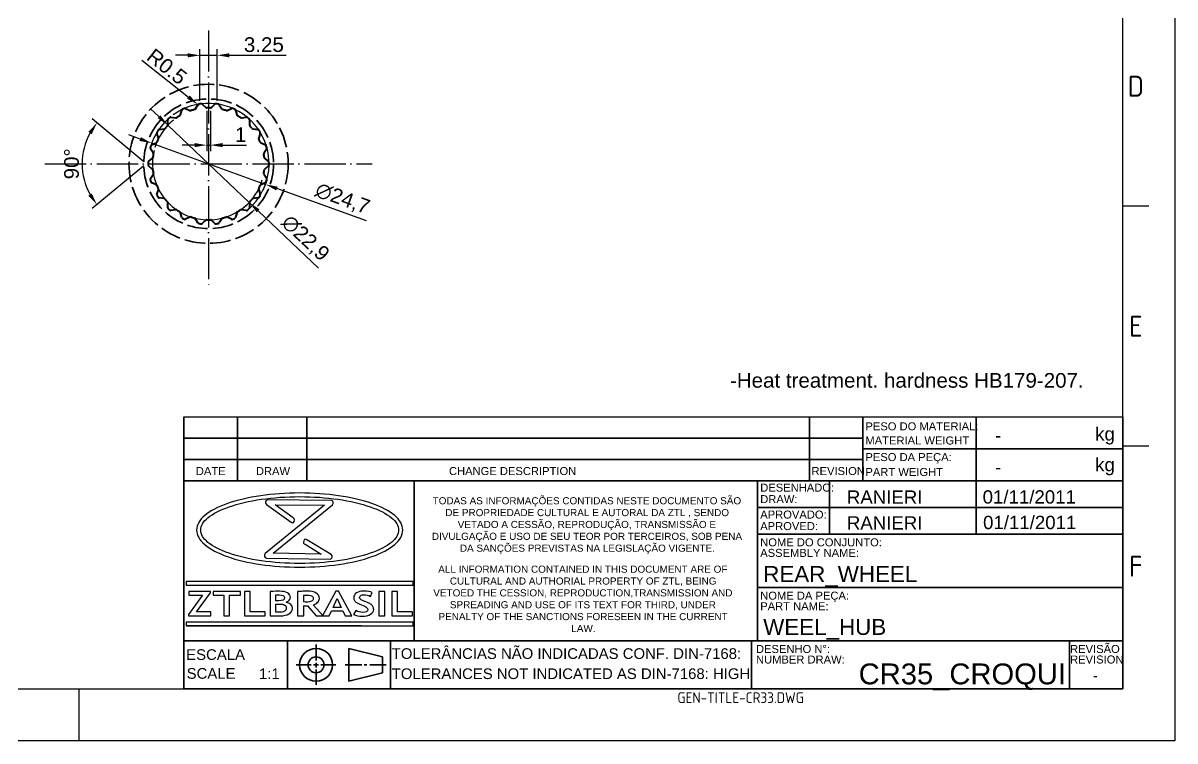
# Model space of a CAD drawing. Header units: millimetres. Extents: x 2429 to 2877, y 1091 to 1407.
# Drawn here: x 2641.4 to 2876.6, y 1091 to 1237.6 of the extents above; entities that cross this region are included whole.
import ezdxf
from ezdxf.enums import TextEntityAlignment as Align

# ---------------------------------------------------------------- set-up
doc = ezdxf.new("R2010")
doc.units = ezdxf.units.MM
for name, pattern in [('ACAD_ISO02W100', [15, 12, -3]), ('ACAD_ISO04W100', [30, 24, -3, 0, -3]), ('ACAD_ISO05W100', [33, 24, -3, 0, -3, 0, -3])]:
    doc.linetypes.add(name, pattern=pattern)
for name, color, linetype, lineweight in [('AM_0', 7, 'Continuous', 40), ('AM_4', 1, 'ACAD_ISO04W100', 25), ('AM_5', 3, 'Continuous', 25), ('AM_8', 40, 'ACAD_ISO02W100', 35), ('AM_BOR', 2, 'ACAD_ISO05W100', 35)]:
    doc.layers.add(name, color=color, linetype=linetype, lineweight=lineweight)
doc.layers.add('Camada 1', color=7, linetype='Continuous')
doc.styles.add('ACISOTS', font='isocp.shx', dxfattribs={"height": 1})
doc.styles.get("Standard").update_dxf_attribs({"font": 'arial.ttf'})
doc.dimstyles.new('ISO-25', dxfattribs={"dimtxt": 3, "dimasz": 2.5, "dimexe": 1.25, "dimexo": 0.625, "dimtad": 1, "dimtxsty": 'Standard', "dimcen": 2.5, "dimadec": 0, "dimazin": 0, "dimtfac": 1, "dimtmove": 0, "dimatfit": 3, "dimfxl": 1, "dimarcsym": 0})

# ---------------------------------------------------------------- blocks, each defined once
blk = doc.blocks.new('A3 ZTL')
for p, q in [((401.17, 9.78), (401.17, 280.82)), ((19.57, 9.78), (401.17, 9.78))]:
    blk.add_line(p, q)
at = {"layer": 'AM_BOR', "color": 135, "linetype": 'Continuous', "lineweight": 25}
for p, q in [((410.96, 290.61), (410.96, 0)), ((410.96, 0), (0, 0))]:
    blk.add_line(p, q, dxfattribs=at)
at = {"layer": 'AM_BOR', "color": 135, "lineweight": 25}
for p, q in [((406.07, 100.29), (401.17, 100.29)), ((406.07, 55.28), (401.17, 55.28)), ((205.48, 9.78), (205.48, 0))]:
    blk.add_line(p, q, dxfattribs=at)
at = {"layer": 'AM_BOR', "color": 135, "lineweight": 25, "style": 'ACISOTS'}
for s, p in [('D', (403.62, 122.8)), ('E', (403.62, 77.79)), ('F', (403.62, 32.78))]:
    blk.add_text(s, height=3.91, dxfattribs=at).set_placement(p, align=Align.MIDDLE)
blk = doc.blocks.new('*D93')
at = {"layer": 'AM_5', "color": 0, "lineweight": -2}
for p, q in [((2665.66, 1230.02), (2675.16, 1222.51)), ((2677.36, 1220.78), (2677.12, 1220.97))]:
    blk.add_line(p, q, dxfattribs=at)
at = {"layer": 'AM_5', "color": 0}
blk.add_solid([(2675.42, 1222.84), (2674.9, 1222.19), (2677.12, 1220.97)], dxfattribs=at)
at = {"layer": 'Defpoints', "color": 0}
for p in [(2677.12, 1220.97), (2677.36, 1220.78)]:
    blk.add_point(p, dxfattribs=at)
at = {"layer": 'AM_5', "color": 0, "insert": (2670.77, 1228.73), "char_height": 3, "attachment_point": 5, "rotation": 321.7106}
blk.add_mtext('R0.5', dxfattribs=at)
blk = doc.blocks.new('*D94')
at = {"layer": 'AM_5', "color": 0, "lineweight": -2}
for p, q in [((2678.91, 1219.7), (2678.91, 1211.45)), ((2679.65, 1219.7), (2679.65, 1211.45)), ((2676.41, 1212.7), (2673.91, 1212.7)), ((2678.91, 1212.7), (2679.65, 1212.7)), ((2682.15, 1212.7), (2687, 1212.7))]:
    blk.add_line(p, q, dxfattribs=at)
at = {"layer": 'AM_5', "color": 0}
for points in [[(2676.41, 1213.12), (2676.41, 1212.28), (2678.91, 1212.7)], [(2682.15, 1213.12), (2682.15, 1212.28), (2679.65, 1212.7)]]:
    blk.add_solid(points, dxfattribs=at)
at = {"layer": 'Defpoints', "color": 0}
for p in [(2678.91, 1220.33), (2679.65, 1220.33), (2679.65, 1212.7)]:
    blk.add_point(p, dxfattribs=at)
at = {"layer": 'AM_5', "color": 0, "insert": (2685.83, 1214.83), "char_height": 3, "attachment_point": 5}
blk.add_mtext('1', dxfattribs=at)
blk = doc.blocks.new('*D95')
at = {"layer": 'AM_5', "color": 0, "lineweight": -2}
for p, q in [((2675.02, 1231.04), (2672.52, 1231.04)), ((2677.52, 1221.73), (2677.52, 1232.29)), ((2677.52, 1231.04), (2681.04, 1231.04)), ((2681.04, 1221.73), (2681.04, 1232.29)), ((2683.54, 1231.04), (2695.1, 1231.04))]:
    blk.add_line(p, q, dxfattribs=at)
at = {"layer": 'AM_5', "color": 0}
for points in [[(2675.02, 1231.46), (2675.02, 1230.62), (2677.52, 1231.04)], [(2683.54, 1231.46), (2683.54, 1230.62), (2681.04, 1231.04)]]:
    blk.add_solid(points, dxfattribs=at)
at = {"layer": 'Defpoints', "color": 0}
for p in [(2681.04, 1231.04), (2677.52, 1221.11), (2681.04, 1221.11)]:
    blk.add_point(p, dxfattribs=at)
at = {"layer": 'AM_5', "color": 0, "insert": (2690.57, 1233.2), "char_height": 3, "attachment_point": 5}
blk.add_mtext('3.25', dxfattribs=at)
blk = doc.blocks.new('*D96')
at = {"layer": 'AM_5', "color": 0, "lineweight": -2}
for p, q in [((2666.03, 1209.28), (2655.53, 1218.04)), ((2666.03, 1208.48), (2655.53, 1199.73))]:
    blk.add_line(p, q, dxfattribs=at)
blk.add_arc((2666.51, 1208.88), 13.05, 151.1632, 208.8368, dxfattribs=at)
at = {"layer": 'AM_5', "color": 0}
for points in [[(2654.74, 1215.41), (2655.43, 1214.94), (2656.49, 1217.24)], [(2655.43, 1202.83), (2654.74, 1202.36), (2656.49, 1200.53)]]:
    blk.add_solid(points, dxfattribs=at)
at = {"layer": 'Defpoints', "color": 0}
for p in [(2653.82, 1211.88), (2667.04, 1209.32), (2667.79, 1209.95), (2667.04, 1208.45), (2667.79, 1207.82)]:
    blk.add_point(p, dxfattribs=at)
at = {"layer": 'AM_5', "color": 0, "insert": (2651.31, 1208.88), "char_height": 3, "attachment_point": 5, "rotation": 90}
blk.add_mtext('90%%d', dxfattribs=at)
blk = doc.blocks.new('*D97')
at = {"layer": 'AM_5', "color": 0, "lineweight": -2}
for p, q in [((2665.32, 1213.94), (2662.97, 1214.79)), ((2667.67, 1213.09), (2690.89, 1204.68)), ((2711.53, 1197.2), (2693.24, 1203.83))]:
    blk.add_line(p, q, dxfattribs=at)
blk.add_arc((2679.28, 1208.88), 12.35, 334.2912, 125.9364, dxfattribs=at)
at = {"layer": 'AM_5', "color": 0}
for points in [[(2665.46, 1214.33), (2665.18, 1213.55), (2667.67, 1213.09)], [(2693.38, 1204.22), (2693.1, 1203.43), (2690.89, 1204.68)]]:
    blk.add_solid(points, dxfattribs=at)
at = {"layer": 'Defpoints', "color": 0}
for p in [(2667.67, 1213.09), (2690.89, 1204.68)]:
    blk.add_point(p, dxfattribs=at)
at = {"layer": 'AM_5', "color": 0, "insert": (2706.59, 1201.63), "char_height": 3, "attachment_point": 5, "rotation": 340.0904}
blk.add_mtext('∅24,7', dxfattribs=at)
blk = doc.blocks.new('*D98')
at = {"layer": 'AM_5', "color": 0, "lineweight": -2}
for p, q in [((2669.17, 1218.49), (2667.35, 1220.21)), ((2670.98, 1216.77), (2687.58, 1201)), ((2701.72, 1187.56), (2689.39, 1199.27))]:
    blk.add_line(p, q, dxfattribs=at)
blk.add_arc((2679.28, 1208.88), 11.45, 166.308, 322.7191, dxfattribs=at)
at = {"layer": 'AM_5', "color": 0}
for points in [[(2669.45, 1218.79), (2668.88, 1218.19), (2670.98, 1216.77)], [(2689.68, 1199.58), (2689.11, 1198.97), (2687.58, 1201)]]:
    blk.add_solid(points, dxfattribs=at)
at = {"layer": 'Defpoints', "color": 0}
for p in [(2670.98, 1216.77), (2687.58, 1201)]:
    blk.add_point(p, dxfattribs=at)
at = {"layer": 'AM_5', "color": 0, "insert": (2698.96, 1193.6), "char_height": 3, "attachment_point": 5, "rotation": 316.4641}
blk.add_mtext('∅22,9', dxfattribs=at)

msp = doc.modelspace()

# ---------------------------------------------------------------- linework, layer by layer
at = {"linetype": 'Continuous'}
msp.add_line((2674.261, 1157.192), (2865.925, 1157.192), dxfattribs=at)
at = {"layer": 'AM_0'}
for p, q in [((2676.589, 1220.101), (2677.105, 1220.937)), ((2677.971, 1221.062), (2678.701, 1220.405)), ((2679.859, 1220.405), (2680.589, 1221.062)), ((2681.455, 1220.937), (2681.97, 1220.101)), ((2671.595, 1218.421), (2672.564, 1218.263)), ((2673.538, 1218.889), (2673.797, 1219.836)), ((2674.593, 1220.2), (2675.479, 1219.775)), ((2683.081, 1219.775), (2683.967, 1220.2)), ((2684.763, 1219.836), (2685.022, 1218.889)), ((2685.995, 1218.263), (2686.965, 1218.421)), ((2669.219, 1215.869), (2670.194, 1215.991)), ((2670.952, 1216.866), (2670.933, 1217.848)), ((2687.626, 1217.848), (2687.608, 1216.866)), ((2688.366, 1215.991), (2689.341, 1215.869)), ((2669.04, 1214.196), (2668.746, 1215.133)), ((2689.814, 1215.133), (2689.519, 1214.196)), ((2667.959, 1211.096), (2667.412, 1211.912)), ((2667.659, 1212.752), (2668.56, 1213.143)), ((2690, 1213.143), (2690.901, 1212.752)), ((2691.148, 1211.912), (2690.601, 1211.096)), ((2667.039, 1209.321), (2667.794, 1209.95)), ((2690.766, 1209.95), (2691.52, 1209.321)), ((2667.794, 1207.817), (2667.039, 1208.446)), ((2667.412, 1205.855), (2667.959, 1206.671)), ((2690.601, 1206.671), (2691.148, 1205.855)), ((2691.52, 1208.446), (2690.766, 1207.817)), ((2668.56, 1204.624), (2667.659, 1205.015)), ((2690.901, 1205.015), (2690, 1204.624)), ((2668.746, 1202.634), (2669.04, 1203.571)), ((2670.194, 1201.777), (2669.219, 1201.898)), ((2689.341, 1201.898), (2688.366, 1201.777)), ((2689.519, 1203.571), (2689.814, 1202.634)), ((2670.933, 1199.92), (2670.952, 1200.902)), ((2672.564, 1199.505), (2671.595, 1199.347)), ((2686.965, 1199.347), (2685.995, 1199.505)), ((2687.608, 1200.902), (2687.626, 1199.92)), ((2673.797, 1197.931), (2673.538, 1198.879)), ((2675.479, 1197.993), (2674.593, 1197.568)), ((2677.105, 1196.83), (2676.589, 1197.666)), ((2678.701, 1197.363), (2677.971, 1196.706)), ((2680.589, 1196.706), (2679.859, 1197.363)), ((2681.97, 1197.666), (2681.455, 1196.83)), ((2683.967, 1197.568), (2683.081, 1197.993)), ((2685.022, 1198.879), (2684.763, 1197.931))]:
    msp.add_line(p, q, dxfattribs=at)
for centre, radius, start, end in [((2677.36, 1220.78), 0.3, 99.16666, 148.35085), ((2679.28, 1208.884), 12.35, 97.19697, 99.16666), ((2677.77, 1220.839), 0.3, 48.01279, 97.19697), ((2680.789, 1220.839), 0.3, 82.80303, 131.98721), ((2679.28, 1208.884), 12.35, 80.83334, 82.80303), ((2681.199, 1220.78), 0.3, 31.64915, 80.83334), ((2679.28, 1208.884), 12.35, 129.92425, 131.89394), ((2671.546, 1218.125), 0.3, 80.74006, 129.92425), ((2672.613, 1218.559), 0.3, 260.74006, 304.57138), ((2679.28, 1208.884), 11.45, 120.88316, 124.57138), ((2673.249, 1218.968), 0.3, 300.88316, 344.71449), ((2674.086, 1219.757), 0.3, 115.5303, 164.71449), ((2679.28, 1208.884), 12.35, 113.56061, 115.5303), ((2674.463, 1219.929), 0.3, 64.37642, 113.56061), ((2675.608, 1220.045), 0.3, 244.37642, 288.20775), ((2679.28, 1208.884), 11.45, 104.51953, 108.20775), ((2676.334, 1220.258), 0.3, 284.51953, 328.35085), ((2678.902, 1220.628), 0.3, 228.01279, 271.84411), ((2679.28, 1208.884), 11.45, 88.15589, 91.84411), ((2679.658, 1220.628), 0.3, 268.15589, 311.98721), ((2682.226, 1220.258), 0.3, 211.64915, 255.48047), ((2679.28, 1208.884), 11.45, 71.79225, 75.48047), ((2682.951, 1220.045), 0.3, 251.79225, 295.62358), ((2684.096, 1219.929), 0.3, 66.43939, 115.62358), ((2679.28, 1208.884), 12.35, 64.4697, 66.43939), ((2684.473, 1219.757), 0.3, 15.28551, 64.4697), ((2685.311, 1218.968), 0.3, 195.28551, 239.11684), ((2679.28, 1208.884), 11.45, 55.42862, 59.11684), ((2685.947, 1218.559), 0.3, 235.42862, 279.25994), ((2687.013, 1218.125), 0.3, 50.07575, 99.25994), ((2679.28, 1208.884), 12.35, 48.10606, 50.07575), ((2670.157, 1216.289), 0.3, 277.1037, 320.93502), ((2679.28, 1208.884), 11.45, 137.2468, 140.93502), ((2670.652, 1216.86), 0.3, 317.2468, 1.07812), ((2671.233, 1217.854), 0.3, 131.89394, 181.07812), ((2687.326, 1217.854), 0.3, 358.92188, 48.10606), ((2687.908, 1216.86), 0.3, 178.92188, 222.7532), ((2679.28, 1208.884), 11.45, 39.06498, 42.7532), ((2688.403, 1216.289), 0.3, 219.06498, 262.8963), ((2679.28, 1208.884), 11.45, 153.61044, 157.29865), ((2669.032, 1215.223), 0.3, 148.25757, 197.44176), ((2679.28, 1208.884), 12.35, 146.28788, 148.25757), ((2669.256, 1215.572), 0.3, 97.1037, 146.28788), ((2668.754, 1214.106), 0.3, 333.61044, 17.44176), ((2689.303, 1215.572), 0.3, 33.71212, 82.8963), ((2689.805, 1214.106), 0.3, 162.55824, 206.38956), ((2679.28, 1208.884), 11.45, 22.70135, 26.38956), ((2679.28, 1208.884), 12.35, 31.74243, 33.71212), ((2689.527, 1215.223), 0.3, 342.55824, 31.74243), ((2667.661, 1212.079), 0.3, 164.62121, 213.80539), ((2679.28, 1208.884), 12.35, 162.65152, 164.62121), ((2667.778, 1212.477), 0.3, 113.46733, 162.65152), ((2668.44, 1213.418), 0.3, 293.46733, 337.29865), ((2690.12, 1213.418), 0.3, 202.70135, 246.53267), ((2690.782, 1212.477), 0.3, 17.34848, 66.53267), ((2679.28, 1208.884), 12.35, 15.37879, 17.34848), ((2690.898, 1212.079), 0.3, 326.19461, 15.37879), ((2679.28, 1208.884), 12.35, 179.01516, 180.98484), ((2667.232, 1209.091), 0.3, 129.83097, 179.01516), ((2667.602, 1210.181), 0.3, 309.83097, 353.66229), ((2679.28, 1208.884), 11.45, 169.97407, 173.66229), ((2667.709, 1210.929), 0.3, 349.97407, 33.80539), ((2690.85, 1210.929), 0.3, 146.19461, 190.02593), ((2679.28, 1208.884), 11.45, 6.33771, 10.02593), ((2690.958, 1210.181), 0.3, 186.33771, 230.16903), ((2691.328, 1209.091), 0.3, 0.98484, 50.16903), ((2679.28, 1208.884), 12.35, 359.01516, 0.98484), ((2667.232, 1208.677), 0.3, 180.98484, 230.16903), ((2667.602, 1207.587), 0.3, 6.33771, 50.16903), ((2679.28, 1208.884), 11.45, 186.33771, 190.02593), ((2667.709, 1206.838), 0.3, 326.19461, 10.02593), ((2690.85, 1206.838), 0.3, 169.97407, 213.80539), ((2679.28, 1208.884), 11.45, 349.97407, 353.66229), ((2690.958, 1207.587), 0.3, 129.83097, 173.66229), ((2691.328, 1208.677), 0.3, 309.83097, 359.01516), ((2667.661, 1205.688), 0.3, 146.19461, 195.37879), ((2679.28, 1208.884), 12.35, 195.37879, 197.34848), ((2667.778, 1205.291), 0.3, 197.34848, 246.53267), ((2668.44, 1204.349), 0.3, 22.70135, 66.53267), ((2679.28, 1208.884), 11.45, 202.70135, 206.38956), ((2679.28, 1208.884), 11.45, 333.61044, 337.29865), ((2690.12, 1204.349), 0.3, 113.46733, 157.29865), ((2690.782, 1205.291), 0.3, 293.46733, 342.65152), ((2679.28, 1208.884), 12.35, 342.65152, 344.62121), ((2690.898, 1205.688), 0.3, 344.62121, 33.80539), ((2669.032, 1202.544), 0.3, 162.55824, 211.74243), ((2679.28, 1208.884), 12.35, 211.74243, 213.71212), ((2669.256, 1202.196), 0.3, 213.71212, 262.8963), ((2668.754, 1203.661), 0.3, 342.55824, 26.38956), ((2670.157, 1201.479), 0.3, 39.06498, 82.8963), ((2688.403, 1201.479), 0.3, 97.1037, 140.93502), ((2689.303, 1202.196), 0.3, 277.1037, 326.28788), ((2689.805, 1203.661), 0.3, 153.61044, 197.44176), ((2679.28, 1208.884), 12.35, 326.28788, 328.25757), ((2689.527, 1202.544), 0.3, 328.25757, 17.44176), ((2679.28, 1208.884), 11.45, 219.06498, 222.7532), ((2670.652, 1200.907), 0.3, 358.92188, 42.7532), ((2671.233, 1199.914), 0.3, 178.92188, 228.10606), ((2679.28, 1208.884), 12.35, 228.10606, 230.07575), ((2672.613, 1199.209), 0.3, 55.42862, 99.25994), ((2679.28, 1208.884), 11.45, 235.42862, 239.11684), ((2679.28, 1208.884), 11.45, 300.88316, 304.57138), ((2685.947, 1199.209), 0.3, 80.74006, 124.57138), ((2679.28, 1208.884), 12.35, 309.92425, 311.89394), ((2687.326, 1199.914), 0.3, 311.89394, 1.07812), ((2687.908, 1200.907), 0.3, 137.2468, 181.07812), ((2679.28, 1208.884), 11.45, 317.2468, 320.93502), ((2671.546, 1199.643), 0.3, 230.07575, 279.25994), ((2673.249, 1198.8), 0.3, 15.28551, 59.11684), ((2674.086, 1198.01), 0.3, 195.28551, 244.4697), ((2679.28, 1208.884), 12.35, 244.4697, 246.43939), ((2674.463, 1197.838), 0.3, 246.43939, 295.62358), ((2675.608, 1197.722), 0.3, 71.79225, 115.62358), ((2679.28, 1208.884), 11.45, 251.79225, 255.48047), ((2676.334, 1197.509), 0.3, 31.64915, 75.48047), ((2678.902, 1197.14), 0.3, 88.15589, 131.98721), ((2679.28, 1208.884), 11.45, 268.15589, 271.84411), ((2679.658, 1197.14), 0.3, 48.01279, 91.84411), ((2682.226, 1197.509), 0.3, 104.51953, 148.35085), ((2679.28, 1208.884), 11.45, 284.51953, 288.20775), ((2682.951, 1197.722), 0.3, 64.37642, 108.20775), ((2684.096, 1197.838), 0.3, 244.37642, 293.56061), ((2679.28, 1208.884), 12.35, 293.56061, 295.5303), ((2684.473, 1198.01), 0.3, 295.5303, 344.71449), ((2685.311, 1198.8), 0.3, 120.88316, 164.71449), ((2687.013, 1199.643), 0.3, 260.74006, 309.92425), ((2677.36, 1196.988), 0.3, 211.64915, 260.83334), ((2679.28, 1208.884), 12.35, 260.83334, 262.80303), ((2677.77, 1196.929), 0.3, 262.80303, 311.98721), ((2680.789, 1196.929), 0.3, 228.01279, 277.19697), ((2679.28, 1208.884), 12.35, 277.19697, 279.16666), ((2681.199, 1196.988), 0.3, 279.16666, 328.35085)]:
    msp.add_arc(centre, radius, start, end, dxfattribs=at)
at = {"layer": 'AM_4', "color": 1, "ltscale": 0.35}
msp.add_line((2679.28, 1236.106), (2679.28, 1184.16), dxfattribs=at)
at = {"layer": 'AM_4', "linetype": 'ACAD_ISO04W100', "ltscale": 0.35}
msp.add_line((2645.875, 1208.884), (2712.685, 1208.884), dxfattribs=at)
at = {"layer": 'AM_5'}
msp.add_line((2679.28, 1208.884), (2679.28, 1208.884), dxfattribs=at)
for radius, start, end in [(12.35, 128.83595, 163.18048), (11.45, 128.83595, 163.18048), (11.45, 309.05884, 343.40336), (12.35, 309.05884, 343.40336)]:
    msp.add_arc((2679.28, 1208.884), radius, start, end, dxfattribs=at)
at = {"layer": 'AM_8', "color": 0, "linetype": 'Continuous'}
for p, q in [((2674.261, 1157.192), (2674.261, 1101.653)), ((2685.151, 1157.192), (2685.151, 1144.124)), ((2699.308, 1157.192), (2699.308, 1144.124)), ((2801.944, 1157.192), (2801.944, 1144.124)), ((2812.834, 1144.124), (2812.834, 1157.192)), ((2835.978, 1157.192), (2835.978, 1150.658)), ((2865.925, 1101.653), (2865.925, 1157.192)), ((2812.834, 1152.836), (2674.261, 1152.836)), ((2812.834, 1150.658), (2865.925, 1150.658)), ((2835.978, 1150.658), (2835.978, 1144.124)), ((2674.261, 1148.48), (2812.834, 1148.48)), ((2674.261, 1144.124), (2789.695, 1144.124)), ((2721.248, 1144.124), (2721.248, 1111.454)), ((2789.695, 1144.124), (2865.925, 1144.124)), ((2791.358, 1144.124), (2791.358, 1123.433)), ((2806.03, 1144.124), (2806.03, 1133.234)), ((2835.978, 1144.124), (2835.978, 1133.234)), ((2791.358, 1138.679), (2865.925, 1138.679)), ((2791.358, 1133.234), (2865.925, 1133.234)), ((2791.358, 1123.433), (2791.358, 1111.454)), ((2791.358, 1122.344), (2865.925, 1122.344)), ((2674.738, 1114.515), (2710.413, 1114.515)), ((2789.695, 1111.454), (2674.261, 1111.454)), ((2722.571, 1111.454), (2674.261, 1111.454)), ((2695.425, 1111.454), (2695.425, 1101.653)), ((2701.228, 1110.668), (2701.228, 1107.436)), ((2716.396, 1111.454), (2716.396, 1101.653)), ((2789.695, 1111.454), (2855.035, 1111.454)), ((2790.149, 1101.653), (2790.149, 1111.454)), ((2865.925, 1111.454), (2855.035, 1111.454)), ((2855.035, 1111.454), (2855.035, 1101.653)), ((2714.766, 1108.169), (2707.915, 1109.906)), ((2707.915, 1109.906), (2707.915, 1103.201)), ((2714.766, 1108.169), (2714.766, 1104.938)), ((2697.133, 1106.553), (2700.207, 1106.553)), ((2700.674, 1106.553), (2701.756, 1106.553)), ((2701.228, 1106.987), (2701.228, 1106.022)), ((2701.228, 1105.589), (2701.228, 1102.439)), ((2702.172, 1106.553), (2705.227, 1106.553)), ((2707.168, 1106.553), (2710.537, 1106.553)), ((2711.056, 1106.553), (2711.598, 1106.553)), ((2712.225, 1106.553), (2715.561, 1106.553)), ((2714.766, 1104.938), (2707.915, 1103.201)), ((2674.261, 1101.653), (2865.925, 1101.653))]:
    msp.add_line(p, q, dxfattribs=at)
at = {"layer": 'AM_8', "ltscale": 0.35}
for radius in [16.25, 13.25]:
    msp.add_circle((2679.28, 1208.884), radius, dxfattribs=at)
at = {"layer": 'AM_8', "color": 0, "linetype": 'Continuous'}
for radius in [3.352, 1.616]:
    msp.add_circle((2701.228, 1106.553), radius, dxfattribs=at)
at = {"layer": 'Camada 1'}
for points, knots in [([(2697.884, 1141.648), (2700.693, 1141.648), (2703.378, 1141.451), (2705.831, 1141.095), (2705.831, 1141.095), (2708.38, 1140.725), (2710.679, 1140.182), (2712.607, 1139.509), (2712.607, 1139.509), (2714.587, 1138.819), (2716.184, 1137.985), (2717.276, 1137.052), (2717.276, 1137.052), (2718.339, 1136.143), (2718.926, 1135.138), (2718.926, 1134.076), (2718.926, 1134.076), (2718.926, 1133.014), (2718.339, 1132.009), (2717.276, 1131.1), (2717.276, 1131.1), (2716.184, 1130.167), (2714.587, 1129.333), (2712.607, 1128.642), (2712.607, 1128.642), (2710.679, 1127.969), (2708.38, 1127.426), (2705.831, 1127.056), (2705.831, 1127.056), (2703.378, 1126.7), (2700.693, 1126.503), (2697.884, 1126.503), (2697.884, 1126.503), (2695.074, 1126.503), (2692.389, 1126.7), (2689.936, 1127.056), (2689.936, 1127.056), (2687.387, 1127.426), (2685.088, 1127.969), (2683.16, 1128.642), (2683.16, 1128.642), (2681.181, 1129.333), (2679.583, 1130.167), (2678.491, 1131.1), (2678.491, 1131.1), (2677.428, 1132.009), (2676.841, 1133.014), (2676.841, 1134.076), (2676.841, 1134.076), (2676.841, 1135.138), (2677.428, 1136.143), (2678.491, 1137.052), (2678.491, 1137.052), (2679.583, 1137.985), (2681.181, 1138.819), (2683.16, 1139.509), (2683.16, 1139.509), (2685.088, 1140.182), (2687.387, 1140.725), (2689.937, 1141.095), (2689.937, 1141.095), (2692.389, 1141.451), (2695.074, 1141.648), (2697.884, 1141.648)], [0, 0, 0, 0, 0.0588235, 0.0588235, 0.0588235, 0.0588235, 0.1176471, 0.1176471, 0.1176471, 0.1176471, 0.1764706, 0.1764706, 0.1764706, 0.1764706, 0.2352941, 0.2352941, 0.2352941, 0.2352941, 0.2941176, 0.2941176, 0.2941176, 0.2941176, 0.3529412, 0.3529412, 0.3529412, 0.3529412, 0.4117647, 0.4117647, 0.4117647, 0.4117647, 0.4705882, 0.4705882, 0.4705882, 0.4705882, 0.5294118, 0.5294118, 0.5294118, 0.5294118, 0.5882353, 0.5882353, 0.5882353, 0.5882353, 0.6470588, 0.6470588, 0.6470588, 0.6470588, 0.7058824, 0.7058824, 0.7058824, 0.7058824, 0.7647059, 0.7647059, 0.7647059, 0.7647059, 0.8235294, 0.8235294, 0.8235294, 0.8235294, 0.8823529, 0.8823529, 0.8823529, 0.8823529, 1, 1, 1, 1]), ([(2697.884, 1140.901), (2695.123, 1140.901), (2692.49, 1140.709), (2690.088, 1140.361), (2690.088, 1140.361), (2687.592, 1140), (2685.346, 1139.471), (2683.467, 1138.815), (2683.467, 1138.815), (2681.639, 1138.177), (2680.165, 1137.423), (2679.162, 1136.595), (2679.162, 1136.595), (2678.209, 1135.809), (2677.683, 1134.957), (2677.683, 1134.076), (2677.683, 1134.076), (2677.683, 1133.195), (2678.209, 1132.343), (2679.162, 1131.557), (2679.162, 1131.557), (2680.165, 1130.729), (2681.639, 1129.975), (2683.467, 1129.337), (2683.467, 1129.337), (2685.346, 1128.681), (2687.592, 1128.152), (2690.088, 1127.79), (2690.088, 1127.79), (2692.49, 1127.443), (2695.123, 1127.25), (2697.884, 1127.25), (2697.884, 1127.25), (2700.644, 1127.25), (2703.278, 1127.443), (2705.679, 1127.79), (2705.679, 1127.79), (2708.175, 1128.152), (2710.421, 1128.681), (2712.3, 1129.337), (2712.3, 1129.337), (2714.129, 1129.975), (2715.602, 1130.729), (2716.606, 1131.557), (2716.606, 1131.557), (2717.558, 1132.343), (2718.084, 1133.195), (2718.084, 1134.076), (2718.084, 1134.076), (2718.084, 1134.957), (2717.558, 1135.809), (2716.606, 1136.595), (2716.606, 1136.595), (2715.602, 1137.423), (2714.129, 1138.177), (2712.3, 1138.815), (2712.3, 1138.815), (2710.421, 1139.471), (2708.175, 1140), (2705.679, 1140.361), (2705.679, 1140.361), (2703.277, 1140.709), (2700.644, 1140.901), (2697.884, 1140.901)], [0, 0, 0, 0, 0.0588235, 0.0588235, 0.0588235, 0.0588235, 0.1176471, 0.1176471, 0.1176471, 0.1176471, 0.1764706, 0.1764706, 0.1764706, 0.1764706, 0.2352941, 0.2352941, 0.2352941, 0.2352941, 0.2941176, 0.2941176, 0.2941176, 0.2941176, 0.3529412, 0.3529412, 0.3529412, 0.3529412, 0.4117647, 0.4117647, 0.4117647, 0.4117647, 0.4705882, 0.4705882, 0.4705882, 0.4705882, 0.5294118, 0.5294118, 0.5294118, 0.5294118, 0.5882353, 0.5882353, 0.5882353, 0.5882353, 0.6470588, 0.6470588, 0.6470588, 0.6470588, 0.7058824, 0.7058824, 0.7058824, 0.7058824, 0.7647059, 0.7647059, 0.7647059, 0.7647059, 0.8235294, 0.8235294, 0.8235294, 0.8235294, 0.8823529, 0.8823529, 0.8823529, 0.8823529, 1, 1, 1, 1]), ([(2696.133, 1135.688), (2696.133, 1135.688), (2691.092, 1139.301), (2691.092, 1139.301), (2691.092, 1139.301), (2690.717, 1139.57), (2690.869, 1140.252), (2691.311, 1140.249), (2691.311, 1140.249), (2691.311, 1140.249), (2704.331, 1140.144), (2704.331, 1140.144), (2704.331, 1140.144), (2704.759, 1140.141), (2704.918, 1139.496), (2704.569, 1139.212), (2704.569, 1139.212), (2704.569, 1139.212), (2692.447, 1129.337), (2692.447, 1129.337), (2692.447, 1129.337), (2692.447, 1129.337), (2702.272, 1129.179), (2702.272, 1129.179), (2702.272, 1129.179), (2702.272, 1129.179), (2698.967, 1131.169), (2698.967, 1131.169), (2698.967, 1131.169), (2698.75, 1131.3), (2698.533, 1131.431), (2698.722, 1131.885), (2698.722, 1131.885), (2698.911, 1132.339), (2699.129, 1132.208), (2699.346, 1132.078), (2699.346, 1132.078), (2699.346, 1132.078), (2704.3, 1129.093), (2704.3, 1129.093), (2704.3, 1129.093), (2704.705, 1128.849), (2704.562, 1128.122), (2704.105, 1128.129), (2704.105, 1128.129), (2704.105, 1128.129), (2691.086, 1128.339), (2691.086, 1128.339), (2691.086, 1128.339), (2690.659, 1128.345), (2690.503, 1128.987), (2690.851, 1129.271), (2690.851, 1129.271), (2690.851, 1129.271), (2702.96, 1139.135), (2702.96, 1139.135), (2702.96, 1139.135), (2702.96, 1139.135), (2692.868, 1139.217), (2692.868, 1139.217), (2692.868, 1139.217), (2692.868, 1139.217), (2696.569, 1136.564), (2696.569, 1136.564), (2696.569, 1136.564), (2696.775, 1136.417), (2696.981, 1136.269), (2696.764, 1135.831), (2696.764, 1135.831), (2696.546, 1135.393), (2696.34, 1135.54), (2696.133, 1135.688)], [0, 0, 0, 0, 0.0526316, 0.0526316, 0.0526316, 0.0526316, 0.1052632, 0.1052632, 0.1052632, 0.1052632, 0.1578947, 0.1578947, 0.1578947, 0.1578947, 0.2105263, 0.2105263, 0.2105263, 0.2105263, 0.2631579, 0.2631579, 0.2631579, 0.2631579, 0.3157895, 0.3157895, 0.3157895, 0.3157895, 0.3684211, 0.3684211, 0.3684211, 0.3684211, 0.4210526, 0.4210526, 0.4210526, 0.4210526, 0.4736842, 0.4736842, 0.4736842, 0.4736842, 0.5263158, 0.5263158, 0.5263158, 0.5263158, 0.5789474, 0.5789474, 0.5789474, 0.5789474, 0.6315789, 0.6315789, 0.6315789, 0.6315789, 0.6842105, 0.6842105, 0.6842105, 0.6842105, 0.7368421, 0.7368421, 0.7368421, 0.7368421, 0.7894737, 0.7894737, 0.7894737, 0.7894737, 0.8421053, 0.8421053, 0.8421053, 0.8421053, 0.8947368, 0.8947368, 0.8947368, 0.8947368, 1, 1, 1, 1]), ([(2674.828, 1123.581), (2674.828, 1123.581), (2720.939, 1123.581), (2720.939, 1123.581), (2720.939, 1123.581), (2720.939, 1123.581), (2721.03, 1123.581), (2721.03, 1123.581), (2721.03, 1123.581), (2721.03, 1123.581), (2721.03, 1123.491), (2721.03, 1123.491), (2721.03, 1123.491), (2721.03, 1123.491), (2721.03, 1122.891), (2721.03, 1122.891), (2721.03, 1122.891), (2721.03, 1122.891), (2721.03, 1122.8), (2721.03, 1122.8), (2721.03, 1122.8), (2721.03, 1122.8), (2720.939, 1122.8), (2720.939, 1122.8), (2720.939, 1122.8), (2720.939, 1122.8), (2674.828, 1122.8), (2674.828, 1122.8), (2674.828, 1122.8), (2674.828, 1122.8), (2674.738, 1122.8), (2674.738, 1122.8), (2674.738, 1122.8), (2674.738, 1122.8), (2674.738, 1122.891), (2674.738, 1122.891), (2674.738, 1122.891), (2674.738, 1122.891), (2674.738, 1123.491), (2674.738, 1123.491), (2674.738, 1123.491), (2674.738, 1123.491), (2674.738, 1123.581), (2674.738, 1123.581), (2674.738, 1123.581), (2674.738, 1123.581), (2674.828, 1123.581), (2674.828, 1123.581)], [0, 0, 0, 0, 0.0769231, 0.0769231, 0.0769231, 0.0769231, 0.1538462, 0.1538462, 0.1538462, 0.1538462, 0.2307692, 0.2307692, 0.2307692, 0.2307692, 0.3076923, 0.3076923, 0.3076923, 0.3076923, 0.3846154, 0.3846154, 0.3846154, 0.3846154, 0.4615385, 0.4615385, 0.4615385, 0.4615385, 0.5384615, 0.5384615, 0.5384615, 0.5384615, 0.6153846, 0.6153846, 0.6153846, 0.6153846, 0.6923077, 0.6923077, 0.6923077, 0.6923077, 0.7692308, 0.7692308, 0.7692308, 0.7692308, 0.8461538, 0.8461538, 0.8461538, 0.8461538, 1, 1, 1, 1]), ([(2675.197, 1116.564), (2675.197, 1116.564), (2675.197, 1116.849), (2675.197, 1116.849), (2675.197, 1116.849), (2675.197, 1116.849), (2678.017, 1120.75), (2678.017, 1120.75), (2678.017, 1120.75), (2678.017, 1120.75), (2675.244, 1120.75), (2675.244, 1120.75), (2675.244, 1120.75), (2675.244, 1120.75), (2675.244, 1121.534), (2675.244, 1121.534), (2675.244, 1121.534), (2675.244, 1121.534), (2679.653, 1121.534), (2679.653, 1121.534), (2679.653, 1121.534), (2679.653, 1121.534), (2679.653, 1121.249), (2679.653, 1121.249), (2679.653, 1121.249), (2679.653, 1121.249), (2676.823, 1117.348), (2676.823, 1117.348), (2676.823, 1117.348), (2676.823, 1117.348), (2679.754, 1117.348), (2679.754, 1117.348), (2679.754, 1117.348), (2679.754, 1117.348), (2679.754, 1116.564), (2679.754, 1116.564), (2679.754, 1116.564), (2679.754, 1116.564), (2675.197, 1116.564), (2675.197, 1116.564)], [0, 0, 0, 0, 0.0909091, 0.0909091, 0.0909091, 0.0909091, 0.1818182, 0.1818182, 0.1818182, 0.1818182, 0.2727273, 0.2727273, 0.2727273, 0.2727273, 0.3636364, 0.3636364, 0.3636364, 0.3636364, 0.4545455, 0.4545455, 0.4545455, 0.4545455, 0.5454545, 0.5454545, 0.5454545, 0.5454545, 0.6363636, 0.6363636, 0.6363636, 0.6363636, 0.7272727, 0.7272727, 0.7272727, 0.7272727, 0.8181818, 0.8181818, 0.8181818, 0.8181818, 1, 1, 1, 1]), ([(2683.567, 1120.75), (2683.567, 1120.75), (2683.567, 1116.564), (2683.567, 1116.564), (2683.567, 1116.564), (2683.567, 1116.564), (2682.366, 1116.564), (2682.366, 1116.564), (2682.366, 1116.564), (2682.366, 1116.564), (2682.366, 1120.75), (2682.366, 1120.75), (2682.366, 1120.75), (2682.366, 1120.75), (2680.215, 1120.75), (2680.215, 1120.75), (2680.215, 1120.75), (2680.215, 1120.75), (2680.215, 1121.534), (2680.215, 1121.534), (2680.215, 1121.534), (2680.215, 1121.534), (2685.814, 1121.534), (2685.814, 1121.534), (2685.814, 1121.534), (2685.814, 1121.534), (2685.814, 1120.75), (2685.814, 1120.75), (2685.814, 1120.75), (2685.814, 1120.75), (2683.567, 1120.75), (2683.567, 1120.75)], [0, 0, 0, 0, 0.1111111, 0.1111111, 0.1111111, 0.1111111, 0.2222222, 0.2222222, 0.2222222, 0.2222222, 0.3333333, 0.3333333, 0.3333333, 0.3333333, 0.4444444, 0.4444444, 0.4444444, 0.4444444, 0.5555556, 0.5555556, 0.5555556, 0.5555556, 0.6666667, 0.6666667, 0.6666667, 0.6666667, 0.7777778, 0.7777778, 0.7777778, 0.7777778, 1, 1, 1, 1]), ([(2686.599, 1116.564), (2686.599, 1116.564), (2686.599, 1121.534), (2686.599, 1121.534), (2686.599, 1121.534), (2686.599, 1121.534), (2687.8, 1121.534), (2687.8, 1121.534), (2687.8, 1121.534), (2687.8, 1121.534), (2687.8, 1117.348), (2687.8, 1117.348), (2687.8, 1117.348), (2687.8, 1117.348), (2690.856, 1117.348), (2690.856, 1117.348), (2690.856, 1117.348), (2690.856, 1117.348), (2690.856, 1116.564), (2690.856, 1116.564), (2690.856, 1116.564), (2690.856, 1116.564), (2686.599, 1116.564), (2686.599, 1116.564)], [0, 0, 0, 0, 0.1428571, 0.1428571, 0.1428571, 0.1428571, 0.2857143, 0.2857143, 0.2857143, 0.2857143, 0.4285714, 0.4285714, 0.4285714, 0.4285714, 0.5714286, 0.5714286, 0.5714286, 0.5714286, 0.7142857, 0.7142857, 0.7142857, 0.7142857, 1, 1, 1, 1]), ([(2693.893, 1116.564), (2693.893, 1116.564), (2691.824, 1116.564), (2691.824, 1116.564), (2691.824, 1116.564), (2691.824, 1116.564), (2691.824, 1121.53), (2691.824, 1121.53), (2691.824, 1121.53), (2692.736, 1121.561), (2693.375, 1121.578), (2693.74, 1121.578), (2693.74, 1121.578), (2694.443, 1121.578), (2694.991, 1121.467), (2695.387, 1121.246), (2695.387, 1121.246), (2695.782, 1121.026), (2695.979, 1120.711), (2695.979, 1120.303), (2695.979, 1120.303), (2695.979, 1119.909), (2695.696, 1119.598), (2695.13, 1119.369), (2695.13, 1119.369), (2695.97, 1119.154), (2696.391, 1118.711), (2696.391, 1118.039), (2696.391, 1118.039), (2696.391, 1117.587), (2696.157, 1117.228), (2695.694, 1116.962), (2695.694, 1116.962), (2695.229, 1116.697), (2694.629, 1116.564), (2693.893, 1116.564)], [0, 0, 0, 0, 0.1, 0.1, 0.1, 0.1, 0.2, 0.2, 0.2, 0.2, 0.3, 0.3, 0.3, 0.3, 0.4, 0.4, 0.4, 0.4, 0.5, 0.5, 0.5, 0.5, 0.6, 0.6, 0.6, 0.6, 0.7, 0.7, 0.7, 0.7, 0.8, 0.8, 0.8, 0.8, 1, 1, 1, 1]), ([(2693.025, 1120.825), (2693.025, 1120.825), (2693.025, 1119.634), (2693.025, 1119.634), (2693.025, 1119.634), (2693.209, 1119.625), (2693.403, 1119.621), (2693.606, 1119.621), (2693.606, 1119.621), (2694.388, 1119.621), (2694.779, 1119.836), (2694.779, 1120.268), (2694.779, 1120.268), (2694.779, 1120.65), (2694.424, 1120.841), (2693.713, 1120.841), (2693.713, 1120.841), (2693.526, 1120.841), (2693.296, 1120.835), (2693.025, 1120.825)], [0, 0, 0, 0, 0.1666667, 0.1666667, 0.1666667, 0.1666667, 0.3333333, 0.3333333, 0.3333333, 0.3333333, 0.5, 0.5, 0.5, 0.5, 0.6666667, 0.6666667, 0.6666667, 0.6666667, 1, 1, 1, 1]), ([(2701.264, 1116.564), (2701.264, 1116.564), (2699.46, 1118.616), (2699.46, 1118.616), (2699.46, 1118.616), (2699.279, 1118.618), (2699.025, 1118.626), (2698.697, 1118.64), (2698.697, 1118.64), (2698.697, 1118.64), (2698.697, 1116.564), (2698.697, 1116.564), (2698.697, 1116.564), (2698.697, 1116.564), (2697.451, 1116.564), (2697.451, 1116.564), (2697.451, 1116.564), (2697.451, 1116.564), (2697.451, 1121.534), (2697.451, 1121.534), (2697.451, 1121.534), (2697.519, 1121.534), (2697.779, 1121.542), (2698.233, 1121.559), (2698.233, 1121.559), (2698.685, 1121.576), (2699.049, 1121.585), (2699.326, 1121.585), (2699.326, 1121.585), (2701.044, 1121.585), (2701.903, 1121.096), (2701.903, 1120.119), (2701.903, 1120.119), (2701.903, 1119.825), (2701.783, 1119.557), (2701.546, 1119.315), (2701.546, 1119.315), (2701.31, 1119.073), (2701.011, 1118.903), (2700.651, 1118.803), (2700.651, 1118.803), (2700.651, 1118.803), (2702.649, 1116.564), (2702.649, 1116.564), (2702.649, 1116.564), (2702.649, 1116.564), (2701.264, 1116.564), (2701.264, 1116.564)], [0, 0, 0, 0, 0.0769231, 0.0769231, 0.0769231, 0.0769231, 0.1538462, 0.1538462, 0.1538462, 0.1538462, 0.2307692, 0.2307692, 0.2307692, 0.2307692, 0.3076923, 0.3076923, 0.3076923, 0.3076923, 0.3846154, 0.3846154, 0.3846154, 0.3846154, 0.4615385, 0.4615385, 0.4615385, 0.4615385, 0.5384615, 0.5384615, 0.5384615, 0.5384615, 0.6153846, 0.6153846, 0.6153846, 0.6153846, 0.6923077, 0.6923077, 0.6923077, 0.6923077, 0.7692308, 0.7692308, 0.7692308, 0.7692308, 0.8461538, 0.8461538, 0.8461538, 0.8461538, 1, 1, 1, 1]), ([(2698.697, 1120.767), (2698.697, 1120.767), (2698.697, 1119.387), (2698.697, 1119.387), (2698.697, 1119.387), (2698.92, 1119.373), (2699.09, 1119.366), (2699.206, 1119.366), (2699.206, 1119.366), (2699.708, 1119.366), (2700.075, 1119.418), (2700.306, 1119.522), (2700.306, 1119.522), (2700.54, 1119.626), (2700.656, 1119.828), (2700.656, 1120.129), (2700.656, 1120.129), (2700.656, 1120.373), (2700.532, 1120.545), (2700.281, 1120.641), (2700.281, 1120.641), (2700.032, 1120.738), (2699.64, 1120.787), (2699.104, 1120.787), (2699.104, 1120.787), (2698.975, 1120.787), (2698.839, 1120.781), (2698.697, 1120.767)], [0, 0, 0, 0, 0.125, 0.125, 0.125, 0.125, 0.25, 0.25, 0.25, 0.25, 0.375, 0.375, 0.375, 0.375, 0.5, 0.5, 0.5, 0.5, 0.625, 0.625, 0.625, 0.625, 0.75, 0.75, 0.75, 0.75, 1, 1, 1, 1]), ([(2707.174, 1116.564), (2707.174, 1116.564), (2706.68, 1117.571), (2706.68, 1117.571), (2706.68, 1117.571), (2706.68, 1117.571), (2704.362, 1117.571), (2704.362, 1117.571), (2704.362, 1117.571), (2704.362, 1117.571), (2703.891, 1116.564), (2703.891, 1116.564), (2703.891, 1116.564), (2703.891, 1116.564), (2702.558, 1116.564), (2702.558, 1116.564), (2702.558, 1116.564), (2702.558, 1116.564), (2705.254, 1121.602), (2705.254, 1121.602), (2705.254, 1121.602), (2705.254, 1121.602), (2705.781, 1121.602), (2705.781, 1121.602), (2705.781, 1121.602), (2705.781, 1121.602), (2708.499, 1116.564), (2708.499, 1116.564), (2708.499, 1116.564), (2708.499, 1116.564), (2707.174, 1116.564), (2707.174, 1116.564)], [0, 0, 0, 0, 0.1111111, 0.1111111, 0.1111111, 0.1111111, 0.2222222, 0.2222222, 0.2222222, 0.2222222, 0.3333333, 0.3333333, 0.3333333, 0.3333333, 0.4444444, 0.4444444, 0.4444444, 0.4444444, 0.5555556, 0.5555556, 0.5555556, 0.5555556, 0.6666667, 0.6666667, 0.6666667, 0.6666667, 0.7777778, 0.7777778, 0.7777778, 0.7777778, 1, 1, 1, 1]), ([(2705.517, 1120.082), (2705.517, 1120.082), (2704.704, 1118.246), (2704.704, 1118.246), (2704.704, 1118.246), (2704.704, 1118.246), (2706.329, 1118.246), (2706.329, 1118.246), (2706.329, 1118.246), (2706.329, 1118.246), (2705.517, 1120.082), (2705.517, 1120.082)], [0, 0, 0, 0, 0.25, 0.25, 0.25, 0.25, 0.5, 0.5, 0.5, 0.5, 1, 1, 1, 1]), ([(2708.891, 1116.838), (2708.891, 1116.838), (2709.336, 1117.629), (2709.336, 1117.629), (2709.336, 1117.629), (2709.808, 1117.385), (2710.275, 1117.263), (2710.733, 1117.263), (2710.733, 1117.263), (2711.439, 1117.263), (2711.791, 1117.444), (2711.791, 1117.805), (2711.791, 1117.805), (2711.791, 1117.975), (2711.707, 1118.136), (2711.542, 1118.29), (2711.542, 1118.29), (2711.376, 1118.444), (2711.033, 1118.617), (2710.514, 1118.808), (2710.514, 1118.808), (2709.996, 1118.999), (2709.646, 1119.156), (2709.466, 1119.279), (2709.466, 1119.279), (2709.287, 1119.403), (2709.148, 1119.549), (2709.05, 1119.719), (2709.05, 1119.719), (2708.954, 1119.888), (2708.905, 1120.076), (2708.905, 1120.282), (2708.905, 1120.282), (2708.905, 1120.666), (2709.098, 1120.985), (2709.48, 1121.238), (2709.48, 1121.238), (2709.863, 1121.492), (2710.355, 1121.618), (2710.955, 1121.618), (2710.955, 1121.618), (2711.737, 1121.618), (2712.311, 1121.51), (2712.678, 1121.296), (2712.678, 1121.296), (2712.678, 1121.296), (2712.312, 1120.537), (2712.312, 1120.537), (2712.312, 1120.537), (2711.891, 1120.758), (2711.445, 1120.869), (2710.979, 1120.869), (2710.979, 1120.869), (2710.702, 1120.869), (2710.487, 1120.815), (2710.335, 1120.708), (2710.335, 1120.708), (2710.182, 1120.6), (2710.106, 1120.46), (2710.106, 1120.289), (2710.106, 1120.289), (2710.106, 1120.004), (2710.535, 1119.708), (2711.393, 1119.4), (2711.393, 1119.4), (2711.846, 1119.237), (2712.172, 1119.087), (2712.372, 1118.95), (2712.372, 1118.95), (2712.572, 1118.814), (2712.725, 1118.654), (2712.829, 1118.472), (2712.829, 1118.472), (2712.935, 1118.29), (2712.987, 1118.087), (2712.987, 1117.863), (2712.987, 1117.863), (2712.987, 1117.46), (2712.771, 1117.129), (2712.337, 1116.869), (2712.337, 1116.869), (2711.906, 1116.609), (2711.326, 1116.479), (2710.599, 1116.479), (2710.599, 1116.479), (2709.969, 1116.479), (2709.4, 1116.598), (2708.891, 1116.838)], [0, 0, 0, 0, 0.0434783, 0.0434783, 0.0434783, 0.0434783, 0.0869565, 0.0869565, 0.0869565, 0.0869565, 0.1304348, 0.1304348, 0.1304348, 0.1304348, 0.173913, 0.173913, 0.173913, 0.173913, 0.2173913, 0.2173913, 0.2173913, 0.2173913, 0.2608696, 0.2608696, 0.2608696, 0.2608696, 0.3043478, 0.3043478, 0.3043478, 0.3043478, 0.3478261, 0.3478261, 0.3478261, 0.3478261, 0.3913043, 0.3913043, 0.3913043, 0.3913043, 0.4347826, 0.4347826, 0.4347826, 0.4347826, 0.4782609, 0.4782609, 0.4782609, 0.4782609, 0.5217391, 0.5217391, 0.5217391, 0.5217391, 0.5652174, 0.5652174, 0.5652174, 0.5652174, 0.6086957, 0.6086957, 0.6086957, 0.6086957, 0.6521739, 0.6521739, 0.6521739, 0.6521739, 0.6956522, 0.6956522, 0.6956522, 0.6956522, 0.7391304, 0.7391304, 0.7391304, 0.7391304, 0.7826087, 0.7826087, 0.7826087, 0.7826087, 0.826087, 0.826087, 0.826087, 0.826087, 0.8695652, 0.8695652, 0.8695652, 0.8695652, 0.9130435, 0.9130435, 0.9130435, 0.9130435, 1, 1, 1, 1]), ([(2714.071, 1116.564), (2714.071, 1116.564), (2714.071, 1121.534), (2714.071, 1121.534), (2714.071, 1121.534), (2714.071, 1121.534), (2715.271, 1121.534), (2715.271, 1121.534), (2715.271, 1121.534), (2715.271, 1121.534), (2715.271, 1116.564), (2715.271, 1116.564), (2715.271, 1116.564), (2715.271, 1116.564), (2714.071, 1116.564), (2714.071, 1116.564)], [0, 0, 0, 0, 0.2, 0.2, 0.2, 0.2, 0.4, 0.4, 0.4, 0.4, 0.6, 0.6, 0.6, 0.6, 1, 1, 1, 1]), ([(2716.679, 1116.564), (2716.679, 1116.564), (2716.679, 1121.534), (2716.679, 1121.534), (2716.679, 1121.534), (2716.679, 1121.534), (2717.879, 1121.534), (2717.879, 1121.534), (2717.879, 1121.534), (2717.879, 1121.534), (2717.879, 1117.348), (2717.879, 1117.348), (2717.879, 1117.348), (2717.879, 1117.348), (2720.936, 1117.348), (2720.936, 1117.348), (2720.936, 1117.348), (2720.936, 1117.348), (2720.936, 1116.564), (2720.936, 1116.564), (2720.936, 1116.564), (2720.936, 1116.564), (2716.679, 1116.564), (2716.679, 1116.564)], [0, 0, 0, 0, 0.1428571, 0.1428571, 0.1428571, 0.1428571, 0.2857143, 0.2857143, 0.2857143, 0.2857143, 0.4285714, 0.4285714, 0.4285714, 0.4285714, 0.5714286, 0.5714286, 0.5714286, 0.5714286, 0.7142857, 0.7142857, 0.7142857, 0.7142857, 1, 1, 1, 1]), ([(2693.025, 1118.946), (2693.025, 1118.946), (2693.025, 1117.304), (2693.025, 1117.304), (2693.025, 1117.304), (2693.268, 1117.288), (2693.464, 1117.279), (2693.616, 1117.279), (2693.616, 1117.279), (2694.151, 1117.279), (2694.541, 1117.347), (2694.782, 1117.48), (2694.782, 1117.48), (2695.023, 1117.613), (2695.144, 1117.835), (2695.144, 1118.144), (2695.144, 1118.144), (2695.144, 1118.427), (2695.032, 1118.633), (2694.807, 1118.762), (2694.807, 1118.762), (2694.582, 1118.891), (2694.189, 1118.955), (2693.63, 1118.955), (2693.63, 1118.955), (2693.513, 1118.955), (2693.312, 1118.953), (2693.025, 1118.946)], [0, 0, 0, 0, 0.125, 0.125, 0.125, 0.125, 0.25, 0.25, 0.25, 0.25, 0.375, 0.375, 0.375, 0.375, 0.5, 0.5, 0.5, 0.5, 0.625, 0.625, 0.625, 0.625, 0.75, 0.75, 0.75, 0.75, 1, 1, 1, 1]), ([(2674.828, 1115.296), (2674.828, 1115.296), (2720.939, 1115.296), (2720.939, 1115.296), (2720.939, 1115.296), (2720.939, 1115.296), (2721.03, 1115.296), (2721.03, 1115.296), (2721.03, 1115.296), (2721.03, 1115.296), (2721.03, 1115.206), (2721.03, 1115.206), (2721.03, 1115.206), (2721.03, 1115.206), (2721.03, 1114.606), (2721.03, 1114.606), (2721.03, 1114.606), (2721.03, 1114.606), (2721.03, 1114.515), (2721.03, 1114.515), (2721.03, 1114.515), (2721.03, 1114.515), (2720.939, 1114.515), (2720.939, 1114.515), (2720.939, 1114.515), (2720.939, 1114.515), (2674.828, 1114.515), (2674.828, 1114.515), (2674.828, 1114.515), (2674.828, 1114.515), (2674.738, 1114.515), (2674.738, 1114.515), (2674.738, 1114.515), (2674.738, 1114.515), (2674.738, 1114.606), (2674.738, 1114.606), (2674.738, 1114.606), (2674.738, 1114.606), (2674.738, 1115.206), (2674.738, 1115.206), (2674.738, 1115.206), (2674.738, 1115.206), (2674.738, 1115.296), (2674.738, 1115.296), (2674.738, 1115.296), (2674.738, 1115.296), (2674.828, 1115.296), (2674.828, 1115.296)], [0, 0, 0, 0, 0.0769231, 0.0769231, 0.0769231, 0.0769231, 0.1538462, 0.1538462, 0.1538462, 0.1538462, 0.2307692, 0.2307692, 0.2307692, 0.2307692, 0.3076923, 0.3076923, 0.3076923, 0.3076923, 0.3846154, 0.3846154, 0.3846154, 0.3846154, 0.4615385, 0.4615385, 0.4615385, 0.4615385, 0.5384615, 0.5384615, 0.5384615, 0.5384615, 0.6153846, 0.6153846, 0.6153846, 0.6153846, 0.6923077, 0.6923077, 0.6923077, 0.6923077, 0.7692308, 0.7692308, 0.7692308, 0.7692308, 0.8461538, 0.8461538, 0.8461538, 0.8461538, 1, 1, 1, 1])]:
    msp.add_open_spline(points, degree=3, knots=knots, dxfattribs=at)

# ---------------------------------------------------------------- block references
at = {"linetype": 'ByBlock', "lineweight": 0, "xscale": 1.089, "yscale": 1.089, "zscale": 1.089}
msp.add_blockref('A3 ZTL', (2429.046, 1090.997), dxfattribs=at)

# ---------------------------------------------------------------- texts
at = {"insert": (2785.732, 1166.146), "char_height": 3, "width": 73.62749, "attachment_point": 1}
msp.add_mtext('-Heat treatment. hardness HB179-207.', dxfattribs=at)
at = {"color": 0, "linetype": 'Continuous', "char_height": 1.452, "attachment_point": 1}
for s, insert in [('\\pi0.40137;TODAS AS INFORMAÇÕES CONTIDAS NESTE DOCUMENTO SÃO \\P\\pi2.9889;DE PROPRIEDADE CULTURAL E AUTORAL DA ZTL , SENDO \\P\\pi5.5165;VETADO A CESSÃO, REPRODUÇÃO, TRANSMISSÃO E \\P\\pi0.23646;DIVULGAÇÃO E USO DE SEU TEOR POR TERCEIROS, SOB PENA \\P\\pi5.9598;DA SANÇÕES PREVISTAS NA LEGISLAÇÃO VIGENTE.', (2724.624, 1140.788)), ('\\pi2.3521;ALL INFORMATION CONTAINED IN THIS DOCUMENT ARE OF \\P\\pi4.7272;CULTURAL AND AUTHORIAL PROPERTY OF ZTL, BEING  \\P\\pi1.3482;VETOED THE CESSION, REPRODUCTION,TRANSMISSION AND \\P\\pi4.7301;SPREADING AND USE OF ITS TEXT FOR THIRD, UNDER \\P\\pi2.4026;PENALTY OF THE SANCTIONS FORESEEN IN THE CURRENT \\P\\pi29.515;LAW.', (2723.816, 1126.812))]:
    msp.add_mtext_dynamic_manual_height_columns(s, width=63.66463, gutter_width=12.5, heights=[0], dxfattribs=dict(at, insert=insert))
at = {"layer": 'AM_8', "color": 0, "linetype": 'Continuous'}
for s, height, p in [('PESO DO MATERIAL:', 1.6335, (2813.382, 1154.445)), ('kg', 2.7225, (2860.298, 1152.357)), ('MATERIAL WEIGHT', 1.6335, (2813.382, 1151.552)), ('PESO DA PEÇA:', 1.6335, (2813.382, 1148.167)), ('kg', 2.7225, (2860.298, 1146.076)), ('DATE', 1.6335, (2676.673, 1145.31)), ('DRAW', 1.6335, (2688.945, 1145.31)), ('CHANGE DESCRIPTION', 1.6335, (2728.36, 1145.31)), ('REVISION', 1.6335, (2802.375, 1145.31)), ('PART WEIGHT', 1.6335, (2813.382, 1145.119)), ('DESENHADO:', 1.6335, (2791.906, 1141.925)), ('DRAW:', 1.6335, (2791.906, 1139.575)), ('APROVADO:', 1.6335, (2791.906, 1136.423)), ('APROVED:', 1.6335, (2791.906, 1134.074)), ('NOME DO CONJUNTO:', 1.6335, (2791.906, 1130.75)), ('ASSEMBLY NAME:', 1.6335, (2791.906, 1128.599)), ('NOME DA PEÇA:', 1.6335, (2791.906, 1119.86)), ('PART NAME:', 1.6335, (2791.906, 1117.709)), ('TOLERÂNCIAS NÃO INDICADAS CONF. DIN-7168:', 2.178, (2716.667, 1107.756)), ('DESENHO N%%d:', 1.6335, (2791.037, 1108.97)), ('REVISÃO', 1.6335, (2855.172, 1108.97)), ('ESCALA', 2.178, (2674.705, 1107.553)), ('NUMBER DRAW:', 1.6335, (2791.037, 1106.819)), ('REVISION', 1.6335, (2855.172, 1106.819)), ('SCALE', 2.178, (2674.807, 1103.704)), ('1:1', 2.178, (2689.573, 1103.645)), ('TOLERANCES NOT INDICATED AS DIN-7168: HIGH', 2.178, (2716.667, 1103.645))]:
    msp.add_text(s, height=height, dxfattribs=at).set_placement(p)
for p in [(2839.856, 1153.409), (2839.856, 1146.93)]:
    msp.add_attdef('-', text='', height=2.723, dxfattribs=at).set_placement(p, align=Align.MIDDLE_LEFT)
for tag, p, height in [('RANIERI', (2809.601, 1139.446), 2.723), ('01/11/2011', (2837.316, 1139.478), 2.723), ('RANIERI', (2809.599, 1134.178), 2.723), ('01/11/2011', (2837.404, 1134.268), 2.723), ('REAR_WHEEL', (2792.521, 1123.459), 3.267), ('WEEL_HUB', (2792.521, 1112.652), 3.267), ('CR35_CROQUI', (2812.007, 1102.564), 4.259)]:
    msp.add_attdef(tag, p, '', height=height, dxfattribs=at)
msp.add_attdef('-', text='', height=2.13, dxfattribs=at).set_placement((2860.326, 1104.363), align=Align.MIDDLE_CENTER)
at = {"layer": 'AM_8', "color": 0, "linetype": 'Continuous', "style": 'ACISOTS'}
msp.add_attdef('GEN-TITLE-CR33.DWG', (2774.997, 1098.763), '', height=2.178, dxfattribs=at)

# ---------------------------------------------------------------- dimensions: what is measured, and where the dimension line sits
at = {"layer": 'AM_5'}
for base, p1, p2, text, picture, middle in [((2681.037, 1231.039), (2677.522, 1221.108), (2681.037, 1221.108), '3.25', '*D95', (2690.569, 1233.197)), ((2679.648, 1212.7), (2678.911, 1220.328), (2679.648, 1220.328), '1', '*D94', (2685.826, 1214.831))]:
    dim = msp.add_linear_dim(base=base, p1=p1, p2=p2, text=text, dimstyle='ISO-25', dxfattribs=at)
    dim.commit()
    dim.dimension.update_dxf_attribs({"geometry": picture, "text_midpoint": middle})
dim = msp.add_radius_dim(center=(2677.36, 1220.78), mpoint=(2677.125, 1220.966), text='R0.5', dimstyle='ISO-25', dxfattribs=at)
dim.commit()
dim.dimension.update_dxf_attribs({"geometry": '*D93', "text_midpoint": (2670.767, 1228.733)})
for p1, p2, picture, middle in [((2667.668, 1213.089), (2690.892, 1204.678), '*D97', (2705.743, 1199.299)), ((2670.979, 1216.771), (2687.58, 1200.997), '*D98', (2697.256, 1191.803))]:
    dim = msp.add_diameter_dim_2p(p1=p1, p2=p2, dimstyle='ISO-25', dxfattribs=at)
    dim.commit()
    dim.dimension.update_dxf_attribs({"geometry": picture, "text_midpoint": middle, "dimtype": 163})
dim = msp.add_angular_dim_2l(base=(2653.815, 1211.88), line1=((2667.794, 1207.817), (2667.039, 1208.446)), line2=((2667.039, 1209.321), (2667.794, 1209.95)), text='90%%d', dimstyle='ISO-25', dxfattribs=at)
dim.commit()
dim.dimension.update_dxf_attribs({"geometry": '*D96', "text_midpoint": (2651.31, 1208.884)})

doc.saveas('drawing.dxf')
